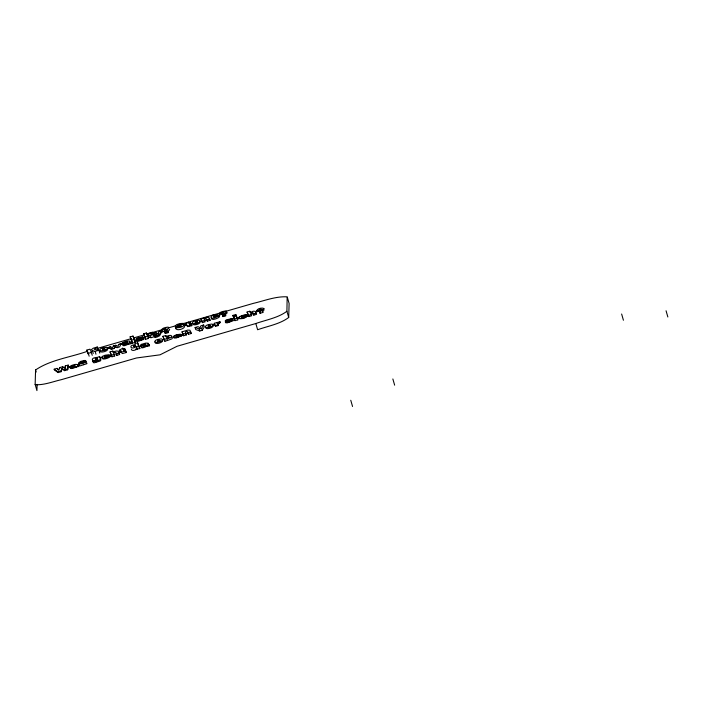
<?xml version="1.0" encoding="UTF-8"?>
<svg xmlns="http://www.w3.org/2000/svg" width="703" height="703" viewBox="0 0 703 703"><rect width="100%" height="100%" fill="white"/><g stroke="black" fill="none" stroke-linecap="round" stroke-linejoin="round"><path stroke-width="1.05" d="M37.118 384.418L36.934 390.596L35.15 384.374L35.581 369.954C50.686 359.646 70.449 357.37 87.488 351.254M286.912 311.262C278.072 317.923 266.182 319.821 255.83 323.521L257.623 329.742C267.975 326.043 279.864 324.145 288.705 317.475L286.912 311.262L287.158 296.842C275.699 296.191 264.433 300.805 253.352 303.362L183.017 323.67M288.705 317.475L289.118 303.494L287.325 297.272M168.149 332.668L167.622 331.271L164.836 332.088L165.196 332.888L167.982 332.071L168.149 332.668L165.372 333.486L164.326 330.129L165.996 328.231L164.344 328.916L164.88 331.201L162.173 331.878C159.845 328.257 165.161 327.545 167.525 327.15C171.883 327.308 164.335 329.399 167.595 331.675L165.003 332.44L165.293 331.588M162.173 331.878L162.894 330.797M222.491 314.039L219.749 314.979C218.273 311.816 223.282 311.447 225.311 310.998C229.442 311.121 223.071 312.817 225.171 314.777L222.57 315.542L222.869 314.689M259.389 311.192C263.511 308.397 258.713 308.055 259.6 311.042L256.894 311.719C255.83 308.52 262.395 307.29 264.108 308.573C259.231 311.209 264.627 312.413 263.897 309.056M256.894 311.719L257.034 311.192M65.274 365.938L65.256 368.855L65.274 365.938L68.2 365.085L67.681 369.769L64.641 370.657L61.961 369.128L61.741 368.346L64.412 369.875L64.641 370.657M176.11 336.166L176.216 335.823C179.265 333.943 179.054 336.974 176.066 336.016M124.976 343.486C128.289 343.547 126.76 341.922 125.257 343.301M222.447 314.303L222.13 312.765L223.985 312.106L222.157 313.793L222.57 315.542M131.276 349.154C131.716 351.597 135.723 350.076 137.067 349.004L136.347 346.5C130.96 350.639 127.735 344.857 135.345 344.778L134.835 343.653L137.647 342.827L139.827 348.591L137.067 349.004M67.681 369.769L68.2 365.085M121.188 343.705L119.598 346.922L117.12 347.651L114.993 346.588L114.211 348.424L111.742 349.233L107.99 347.669L110.661 346.799L112.515 348.011L113.297 346.025L115.81 345.287L118.034 346.394L118.517 344.496L121.215 343.785L118.517 344.496M65.028 368.073L62.664 366.711L59.729 367.572L58.999 369.84L57.119 368.337L54.175 369.198L54.403 369.989L58.094 372.581L61.135 371.694L61.961 369.128M61.135 371.694L61.741 368.346M173.29 337.141L173.342 336.693C175.381 333.424 188.43 333.697 177.2 336.544M158.254 334.681L158.667 331.737L161.409 330.928L161.681 331.904L159.599 335.77L157.077 337.001L155.196 337.493L154.414 335.955L156.945 334.9L152.841 333.442L153.122 334.417L156.198 335.516M192.271 323.705C192.956 326.306 201.313 324.013 200.127 321.438M71.636 366.773L69.834 367.23L69.702 366.781L71.706 365.419A7.153 1.415 -16 0 1 75.168 364.409L77.435 364.479L78.736 366.518L78.033 365.674M69.834 367.23L70.827 366.281M124.018 343.872L122.225 344.329L121.944 343.354L123.939 341.992A7.153 1.415 -16 0 1 127.401 340.981L129.668 341.052L131.118 343.618L128.508 344.391L127.797 343.213C123.227 346.245 118.912 344.162 127.067 341.974L127.348 342.95M122.225 344.329L122.788 343.626M140.916 345.964C139.642 346.693 140.952 343.793 142.358 344.11A7.153 1.415 -16 0 1 145.82 343.099L148.096 343.169L149.546 345.735L146.936 346.5L146.224 345.331C141.646 348.354 137.34 346.271 145.486 344.092C145.829 347.528 140.723 344.927 145.714 345.015M114.993 346.588L114.211 348.424M75.256 366.615L73.463 367.546M161.409 330.928L158.913 335.164L154.915 336.517L154.414 335.955M246.691 315.172C239.231 316.394 241.164 318.819 247.184 315.902L245.54 317.255L241.656 318.433L239.205 318.485L238.581 317.659C241.393 314.426 253.194 313.406 241.463 317.141M247.184 315.902C245.865 318.301 241.577 319.144 238.923 318.538L238.642 317.888L239.433 316.983L243.22 315.533M195.1 327.51L199.177 328.978L201.647 328.248L203.677 324.988L204.257 327.009L202.236 330.269L199.766 330.999L195.689 329.531L195.1 327.51L198 326.658L200.083 327.739L200.873 325.814L203.677 324.988M92.515 360.261L92.506 361.289L93.912 361.702M219.398 322.607L219.969 321.71L214.222 323.318L215.487 326.385L218.282 325.559L217.675 323.345L219.398 322.607L219.6 323.318L217.877 324.057L218.282 325.559M219.6 323.318L219.969 321.71M114.194 354.532L116.109 353.873L116.839 355.34L119.633 354.514C119.985 350.156 115.714 350.331 113.359 352.291L112.814 351.096L110.037 351.913L111.962 356.773L114.738 355.955C111.373 352.3 117.278 350.419 116.839 355.34M185.785 333.512L187.71 332.853L188.439 334.32L191.234 333.503L189.968 330.225L187.789 330.094L182.042 331.825L183.553 335.753L186.339 334.936C183 331.324 188.87 329.452 188.439 334.32M247.254 316.122L243.247 317.607L241.481 317.457M259.802 311.622L259.723 312.281M175.952 327.185L176.093 328.073M69.702 366.781L74.834 365.402L69.975 367.625L71.267 368.161L78.604 366.07M121.944 343.354L127.067 341.974M140.363 345.472L145.486 344.092M102.418 350.331L104.114 349.488L105.195 349.813M194.977 323.16L197.156 322.299M173.386 336.842L174.555 335.885M211.181 317.914C210.926 321.13 217.693 318.564 219.389 316.939L219.028 315.665L213.448 316.912L219.028 315.278L219.398 316.552L219.037 316.06M99.967 350.569C99.044 353.934 110.081 350.823 107.199 348.495M154.985 342.027C154.458 345.076 163.184 342.862 162.841 340.234M205.566 327.176C205.039 330.234 213.765 328.011 213.422 325.384M122.77 344.865C122.357 346.922 127.05 344.892 128.078 344.189M141.189 346.983C140.785 349.031 145.477 347.01 146.505 346.307M72.875 367.361L74.017 366.773M102.436 357.229C100.485 360.753 108.78 358.407 110.248 356.579L110.02 355.797L108.271 356.966L103.921 358.187L101.513 357.651L102.207 356.439L105.063 355.217L109.167 354.69L110.248 356.193L109.396 355.472M173.298 337.273L174.186 337.941L176.769 337.765L181.849 335.568L176.725 337.616L173.597 337.598M219.028 315.665C207.675 323.055 209.301 311.877 219.028 315.278M141.435 339.848L140.943 340.138M204.125 319.883L204.617 319.505M92.242 355.296L91.065 351.641L92.418 350.621L95.133 351.342L98.947 350.217L99.773 353.091M217.491 323.327L218.238 322.87M98.148 349.883L97.322 347.018L94.22 349.321L98.947 350.217M97.603 359.233C91.592 363.284 89.791 357.194 97.093 357.599L99.545 356.491C103.113 360.516 96.109 361.316 93.543 361.623C90.995 360.226 98.648 361.395 97.603 359.233L97.937 360.393M148.482 338.442L147.568 335.621L148.465 334.98L150.363 335.498L153.5 334.575L154.133 336.781L150.996 337.704L149.106 337.194L148.201 337.835L148.482 338.442L145.635 339.277L143.544 333.82L146.382 332.985L147.138 334.663L148.869 333.266L152.287 332.264L152.929 334.479M152.287 332.264L150.055 333.855L153.5 334.575M181.805 335.419L176.225 336.667L181.849 335.173M181.849 335.568L176.778 337.036M136.813 339.356L136.145 340.173L137.199 340.454M226.076 320.761L225.408 321.579L226.454 321.86M176.26 335.972L178.219 335.331M70.634 367.599C69.922 370.516 76.926 366.158 78.736 366.518M127.384 344.039L126.25 344.54M145.811 346.148L145.117 346.509M251.252 313.371L251.762 313.099M122.744 348.222L119.334 350.235L120.081 352.467L121.109 352.168L122.34 353.565L126.285 352.546L125.345 350.41L123.992 350.779L123.447 349.778L124.976 349.329L124.677 348.662L123.148 349.119L122.744 348.222L123.192 349.795M185.987 323.547L188.571 322.264L188.975 323.16L190.504 322.712L190.803 323.371L189.265 323.828L189.643 324.654L191.172 324.452L191.849 325.691L187.534 326.649L185.987 323.547L186.374 324.654M125.749 344.154L126.408 343.872M144.168 346.263L144.827 345.99M71.003 367.414L72.058 366.984M175.214 335.577L179.414 334.417M105.072 356.72L106.628 356.342M135.521 349.163L135.995 348.987M209.696 327.449L210.223 327.255M190.531 325.436L191.365 325.129L191.849 325.691M167.683 338.486L168.184 338.301M95.626 359.611L97.409 359.4M260.163 310.375L261.305 310.093M191.655 325.014L188.184 326.016L186.849 325.471M125.828 350.973L121.883 351.992L120.652 350.595L119.624 350.894L119.334 350.235M83.429 364.646L83.912 364.479M230.206 321.543L228.862 321.877M143.79 338.741A6.169 1.221 -16 0 1 143.763 339.417L137.612 341.482L136.294 341.28L136.004 340.27L139.308 340.085L143.474 338.398A6.169 1.221 -16 0 0 143.5 337.73L138.315 338.354L142.973 336.948L142.867 337.844M229.116 320.216L232.526 319.364L227.658 320.058L232.324 318.652L232.842 319.434A6.169 1.221 -16 0 1 232.816 320.102L228.66 321.789L225.355 321.974L225.786 322.8L227.403 322.826L233.027 320.814A6.169 1.221 -16 0 0 233.053 320.146L232.192 320.023M136.004 340.27L141.171 338.741L135.855 339.162L137.129 338.046L142.973 336.948M78.771 363.899L83.912 362.476L78.622 362.792L80.722 361.368L84.887 360.419L85.74 360.586L81.1 361.904L86.267 361.36A6.169 1.221 -16 0 1 86.241 362.036L82.084 363.715L78.771 363.899L79.272 365.622L80.16 365.841L86.741 363.759A6.169 1.221 -16 0 0 86.759 363.082L85.907 362.968M225.355 321.974L230.514 320.445L225.206 320.867L226.471 319.751L232.324 318.652M184.397 326.157C185.794 328.433 175.425 332.22 175.399 327.378L181.304 326.087L181.11 325.621L176.919 326.324L175.196 325.99L176.62 324.637L179.942 323.538L183.342 323.354L184.116 325.34M183.597 323.538C178.984 324.962 172.34 325.621 183.887 324.364C185.1 326.737 177.701 328.653 175.399 327.378M130.196 336.886L132.981 336.069L134.44 339.312L135.301 342.308L132.516 343.134L130.196 336.886L132.516 343.134M87.963 353.908L86.864 350.094L89.958 349.18L90.511 350.41L93.209 348.231L97.322 347.018M207.306 321.174C207.71 316.781 202.13 318.556 205.206 321.798L202.42 322.615L201.005 319.021L206.752 317.29L208.932 317.422L210.1 320.357L207.306 321.174L206.331 319.645L204.696 320.665M152.841 333.442L155.776 332.581L157.973 333.714M164.414 330.419L167.015 329.654M185.645 325.621L185.346 324.962L186.48 324.645L186.673 325.313L185.645 325.621L185.153 324.285L186.181 323.986M131.654 340.138L134.44 339.312M86.864 350.094L88.323 353.337L91.425 352.431L91.065 351.641M107.99 347.669L110.661 346.799M143.544 333.82L145.003 337.071L147.841 336.236L147.568 335.621M222.201 314.267L224.802 313.503M190.504 322.712L190.996 324.048L189.459 324.496L189.836 325.331M201.005 319.021L202.069 321.376L204.845 320.559M206.946 319.944L209.74 319.118M222.456 315.339L225.232 314.522L225.725 315.77L222.939 316.587L222.456 315.339L222.579 315.796L225.364 314.979L225.232 314.522M127.797 343.213L130.837 342.651M165.012 332.695L167.797 331.878L167.622 331.271M232.957 315.383L235.742 314.566L237.781 319.839L234.995 320.656L232.957 315.383L233.818 318.02M162.955 336.333L165.767 335.507L166.268 336.64C167.745 335.806 171.049 334.312 171.927 336.421L170.179 337.915L166.866 338.477L167.49 340.472L164.889 341.236L162.955 336.333L164.889 341.236M233.229 315.999L236.015 315.181M253.783 315.137C254.187 310.691 248.581 312.475 251.683 315.761L248.897 316.57L247.069 312.053L249.855 311.236L250.391 312.431L253.229 311.209L255.4 311.341L256.577 314.32L253.783 315.137L252.808 313.608L251.173 314.628M259.152 310.515L261.929 309.698L262.289 310.489L262.86 312.475L260.075 313.292L259.152 310.515L259.512 311.306L262.289 310.489M136.347 346.5L139.106 346.078M120.811 351.509L119.782 351.808L120.081 352.467M110.028 355.402L104.448 357.045L110.02 355.797M164.414 339.584L166.866 338.477M237.298 318.151L236.243 315.796L233.458 316.614L234.512 318.969L237.298 318.151L237.781 319.839M110.037 351.913L111.496 355.156L114.281 354.338M116.382 353.723L119.176 352.906M176.04 336.227L178.782 335.428M182.042 331.825L183.105 334.18L185.882 333.363M187.982 332.747L190.777 331.93M247.069 312.053L248.537 315.296L251.314 314.487M253.414 313.863L256.208 313.046M105.599 357.555L109.325 356.465M146.224 345.331L149.264 344.76M54.175 369.198L57.866 371.79L60.906 370.903M64.412 369.875L67.453 368.978M214.222 323.318L215.276 325.674L218.079 324.848M96.935 348.53L131.575 338.521M133.675 337.915L144.177 334.892M146.277 334.285L162.024 329.733M168.325 327.914L175.671 325.797M255.83 323.521L177.077 346.263L160.02 354.822L136.461 357.985L61.31 379.682C52.778 381.65 44.104 385.209 35.282 384.708L35.15 384.374M74.325 365.718L72.541 366.544L72.409 366.087M219.38 313.705L222.078 313.028M161.593 329.856L164.291 329.18M256.604 310.708L259.31 310.032M227.834 321.64L230.338 321.104M196.664 323.67L195.601 323.811M139.844 339.953L141.083 339.698M219.433 322.536L220.171 322.422M96.68 361.676L96.091 361.72M244.618 315.234L246.762 315.392M180.293 334.373L181.805 335.076M79.676 364.778L79.123 364.514M210.575 326.183L208.624 326.412L208.035 327.238M159.985 341.034L158.043 341.263L157.454 342.089M147.823 343.916L149.546 345.735M77.014 364.708L77.69 365.085M118.35 352.563L118.965 353.02M226.753 312.317L227.254 312.844L225.171 314.777M169.177 329.215L169.678 329.742L167.595 331.675M131.118 343.618L129.721 341.895M107.972 347.59L111.742 349.233M115.011 346.667L117.12 347.651M171.892 337.229L172.402 338.073L171.892 338.872L167.49 340.472M209.081 318.503L210.1 320.357M190.214 331.649L191.234 333.503M57.347 369.119L58.595 370.13M97.269 358.433C92.137 357.757 98.077 361.377 96.944 357.256M126.285 352.546L125.345 350.41M262.86 312.475L261.929 309.698M190.698 323.389L190.996 324.048M185.153 324.285L185.451 324.944M185.829 333.811L186.339 334.936M138.737 346.148L139.827 348.591M133.842 339.066L135.301 342.308M125.125 350.243L125.424 350.902L124.677 348.662M114.237 354.822L114.738 355.955M666.066 310.77L667.85 316.991M621.637 314.021L623.42 320.243M392.854 378.961L394.647 385.174M350.762 400.262L352.546 406.483M259.433 311.271L260.075 313.292M249.855 311.236L250.224 312.51M248.537 315.296L248.897 316.57M235.742 314.566L236.322 316.587M234.512 318.969L234.995 320.656M229.723 319.514L229.925 320.225M228.08 321.078L228.282 321.789M225.725 315.77L225.593 315.322L222.807 316.139L222.939 316.587M216.832 322.554L217.034 323.266M215.276 325.674L215.487 326.385M202.069 321.376L202.42 322.615M201.647 328.248L202.236 330.269M199.177 328.978L199.766 330.999M191.172 324.452L191.365 325.129M188.571 322.264L188.764 322.941M183.105 334.18L183.553 335.753M165.196 332.888L165.372 333.486M165.767 335.507L166.233 337.159M156.945 334.9L157.226 335.876M155.776 332.581L156.057 333.556M154.915 336.517L155.196 337.493M150.363 335.498L150.996 337.704M148.465 334.98L149.106 337.194M146.382 332.985L147.024 335.199M145.003 337.071L145.635 339.277M146.655 345.533L146.936 346.5M145.169 343.925L145.451 344.901M143.069 344.778L143.342 345.753M140.372 337.809L140.662 338.82M138.728 339.373L139.018 340.384M137.647 342.827L138.368 345.34M136.505 346.843L137.226 349.356M132.981 336.069L133.552 338.064M128.227 343.416L128.508 344.391M126.751 341.807L127.032 342.783M124.642 342.669L124.923 343.635M123.447 349.778L123.895 351.351M120.652 350.595L121.109 352.168M115.81 345.287L113.297 346.025M112.814 351.096L113.28 352.704M111.496 355.156L111.962 356.773M99.545 356.491L100.933 359.98L100.204 361.034L94.29 362.801L93.341 362.625L92.84 361.184M95.133 351.342L95.96 354.207M92.418 350.621L93.244 353.495M88.323 353.337L89.149 356.21M75.994 366.843L76.126 367.291M75.564 366.641L75.696 367.089M62.664 366.711L62.883 367.493M59.729 367.572L59.957 368.354M57.866 371.79L58.094 372.581M35.581 369.954L36.169 372.028M74.395 365.085A7.153 1.415 -16 0 1 75.291 364.857M104.29 356.395L106.997 355.806L104.29 356.395M213.29 316.262L216.006 315.673L213.29 316.262M72.743 366.913C75.063 367.537 76.012 364.585 72.743 366.913M107.717 348.143C107.005 350.771 96.671 352.3 100.591 348.776A3.366 0.668 -16 0 1 102.928 347.871L106.408 347.317L107.717 348.143M162.744 339.681C162.033 342.308 151.707 343.837 155.627 340.314A3.366 0.668 -16 0 1 157.955 339.408L161.435 338.846L162.744 339.681M200.293 321.051C199.582 323.679 189.256 325.208 193.176 321.684A3.366 0.668 -16 0 1 195.504 320.779L198.984 320.225L200.293 321.051M213.343 324.865C212.631 327.493 202.306 329.022 206.225 325.498A3.366 0.668 -16 0 1 208.554 324.593L212.034 324.039L213.343 324.865M133.508 345.911C134.159 348.609 137.586 343.855 133.508 345.911M169.124 337.159C165.961 339.76 166.883 334.98 169.124 337.159M104.905 349.004C101.32 351.895 102.322 346.649 104.905 349.004M159.933 340.533C156.356 343.433 157.358 338.178 159.933 340.533M197.481 321.904C193.905 324.804 194.907 319.549 197.481 321.904M210.531 325.726C206.946 328.617 207.956 323.371 210.531 325.726"/></g></svg>
